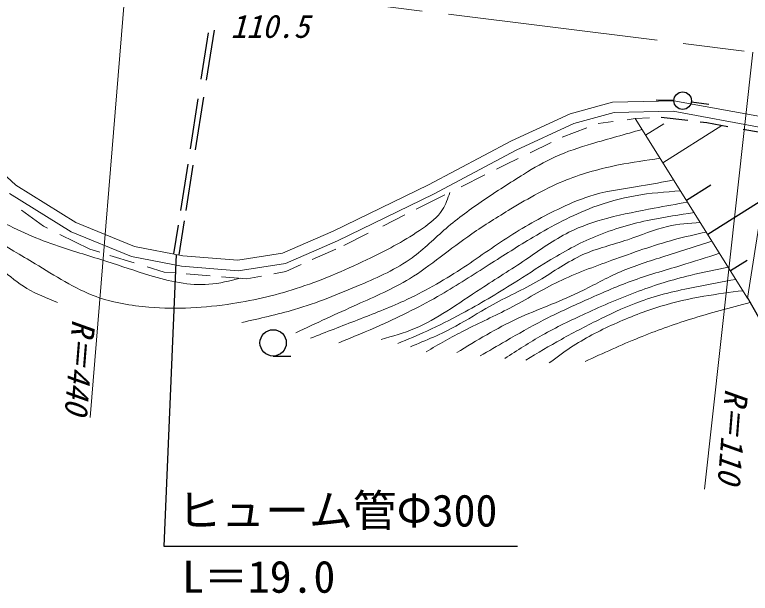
# Model space of a CAD drawing. Units: millimetres, scale not verified. Extents: x 40000 to 680000, y 20000 to 380000.
# Drawn here: x 309116 to 351067, y 271938 to 304914 of the extents above; entities that cross this region are included whole.
import ezdxf
from ezdxf.enums import TextEntityAlignment as Align

# ---------------------------------------------------------------- set-up
doc = ezdxf.new("R2010")
doc.units = ezdxf.units.MM
doc.header["$LTSCALE"] = 1000
doc.linetypes.add('CHAIN', pattern=[18.5, 12, -1.5, 3.5, -1.5])
for name, color, linetype, lineweight in [('M-BGD', 7, 'Continuous', 13), ('M-BMK', 2, 'CHAIN', 13), ('M-STR-HTXT', 7, 'Continuous', 13), ('M-STR-STR3', 7, 'Continuous', 25), ('M-TTL-TXT', 7, 'Continuous', 13)]:
    doc.layers.add(name, color=color, linetype=linetype, lineweight=lineweight)
doc.styles.add('ＭＳ ゴシック', font='')
doc.styles.get('ＭＳ ゴシック').set_extended_font_data('MS Gothic')

msp = doc.modelspace()

# ---------------------------------------------------------------- linework, layer by layer
at = {"layer": 'M-BGD', "lineweight": 25}
for p, q in [((320153, 303878), (319738, 301232)), ((320482, 304041), (320035, 301189)), ((319563, 300119), (319118, 297278)), ((319882, 300214), (319412, 297217)), ((346706, 300019), (345706, 300049)), ((347706, 299949), (348696, 299819)), ((347497, 298876), (345978, 299061)), ((348587, 298744), (348199, 298791)), ((349791, 298530), (348587, 298744)), ((352359, 298074), (350653, 298377)), ((318989, 296401), (318564, 293750)), ((319273, 296333), (318868, 293752)), ((348823, 295194), (347429, 294320)), ((351782, 294358), (348645, 292382)), ((318433, 292912), (318177, 291281)), ((318776, 293166), (318472, 291225)), ((350893, 290901), (349947, 290307)), ((350885, 288812), (351931, 286979)), ((323855, 285461), (324855, 285461))]:
    msp.add_line(p, q, dxfattribs=at)
at = {"layer": 'M-BGD'}
for p, q in [((343217, 299931), (346710, 300012)), ((346710, 300012), (351861, 299068)), ((340794, 299273), (343217, 299931)), ((337453, 297722), (340794, 299273)), ((341000, 298708), (343304, 299332)), ((343304, 299332), (346663, 299411)), ((346663, 299411), (351779, 298473)), ((337720, 297185), (341000, 298708)), ((342382, 298709), (343251, 298824)), ((344052, 298931), (344497, 298991)), ((345318, 299030), (344497, 298991)), ((344497, 298991), (350914, 288766)), ((346139, 298696), (345094, 298040)), ((340337, 297933), (341737, 298464)), ((349438, 298593), (346072, 296481)), ((305832, 298249), (309184, 295205)), ((350914, 288766), (352359, 298074)), ((332723, 295220), (337453, 297722)), ((338504, 297047), (339705, 297627)), ((332994, 294685), (337720, 297185)), ((337129, 296382), (337837, 296724)), ((336592, 296113), (337129, 296382)), ((334575, 295105), (335929, 295782)), ((309184, 295205), (312609, 293073)), ((327276, 292575), (332723, 295220)), ((308821, 294724), (312335, 292537)), ((327527, 292030), (332994, 294685)), ((332009, 293822), (333647, 294641)), ((309499, 293775), (310757, 292856)), ((330106, 292870), (331365, 293500)), ((310757, 292856), (310989, 292742)), ((312609, 293073), (315944, 291709)), ((312335, 292537), (315772, 291131)), ((324389, 291321), (327276, 292575)), ((327892, 291763), (329282, 292458)), ((311692, 292395), (313402, 291552)), ((324559, 290741), (327527, 292030)), ((315944, 291709), (318705, 291180)), ((313402, 291552), (313979, 291374)), ((314545, 291199), (315932, 290771)), ((318705, 291180), (321842, 290915)), ((321842, 290915), (324389, 291321)), ((326083, 290955), (327427, 291555)), ((315772, 291131), (318623, 290585)), ((321864, 290311), (324559, 290741)), ((316670, 290544), (317632, 290247)), ((318623, 290585), (321864, 290311)), ((324578, 290282), (325451, 290673)), ((317632, 290247), (318276, 290194)), ((318897, 290143), (320267, 290031)), ((320904, 289979), (322357, 289859)), ((322357, 289859), (323191, 290018)), ((323893, 290152), (324578, 290282))]:
    msp.add_line(p, q, dxfattribs=at)
at = {"layer": 'M-BGD', "lineweight": 25}
for centre, radius in [((347210, 300012), 500), ((323855, 286211), 750)]:
    msp.add_circle(centre, radius, dxfattribs=at)
at = {"layer": 'M-BGD'}
for points, knots in [([(295896, 303621), (296477, 303318), (297058, 303014), (297580, 302629), (298130, 302223), (298616, 301727), (299075, 301214), (299535, 300701), (299968, 300172), (300404, 299642), (301034, 298877), (301673, 298110), (302394, 297435), (303037, 296832), (303747, 296302), (304456, 295771), (305676, 294857), (306894, 293939), (308219, 293202), (309298, 292601), (310447, 292120), (311620, 291718), (312531, 291406), (313457, 291142), (314370, 290850), (315188, 290588), (315995, 290303), (316830, 290054), (317928, 289726), (319073, 289459), (320195, 289548), (320791, 289595), (321382, 289743), (321972, 289891)], [0, 0, 0, 0, 1, 1, 1, 2, 2, 2, 3, 3, 3, 4, 4, 4, 5, 5, 5, 6, 6, 6, 7, 7, 7, 8, 8, 8, 9, 9, 9, 10, 10, 10, 11, 11, 11, 11]), ([(294930, 302860), (295693, 302486), (296455, 302113), (297151, 301640), (297959, 301091), (298678, 300407), (299361, 299698), (299977, 299059), (300563, 298400), (301169, 297756), (301807, 297077), (302468, 296415), (303178, 295814), (303931, 295178), (304741, 294611), (305522, 294006), (306303, 293400), (307056, 292756), (307866, 292198), (308639, 291665), (309464, 291211), (310277, 290724), (311415, 290043), (312528, 289299), (313759, 288849), (314716, 288500), (315744, 288329), (316773, 288247), (318365, 288119), (319959, 288205), (321528, 288447), (322845, 288651), (324145, 288965), (325412, 289385), (326791, 289843), (328130, 290426), (329430, 291059), (330442, 291552), (331430, 292074), (332376, 292733), (332813, 293038), (333241, 293371), (333515, 293805), (333701, 294100), (333816, 294441), (333930, 294782)], [0, 0, 0, 0, 1, 1, 1, 2, 2, 2, 3, 3, 3, 4, 4, 4, 5, 5, 5, 6, 6, 6, 7, 7, 7, 8, 8, 8, 9, 9, 9, 10, 10, 10, 11, 11, 11, 12, 12, 12, 13, 13, 13, 14, 14, 14, 15, 15, 15, 15]), ([(294248, 302322), (295101, 301853), (295953, 301385), (296749, 300837), (297493, 300324), (298188, 299740), (298892, 299162), (299580, 298599), (300278, 298040), (300834, 297354), (301205, 296897), (301514, 296383), (301906, 295948), (302410, 295388), (303053, 294957), (303580, 294408), (304097, 293869), (304502, 293216), (305053, 292733), (305605, 292251), (306302, 291938), (306928, 291528), (307948, 290860), (308779, 289934), (309808, 289318), (310352, 288992), (310950, 288753), (311549, 288514)], [0, 0, 0, 0, 1, 1, 1, 2, 2, 2, 3, 3, 3, 4, 4, 4, 5, 5, 5, 6, 6, 6, 7, 7, 7, 8, 8, 8, 9, 9, 9, 9]), ([(322063, 287376), (323076, 287597), (324088, 287819), (325077, 288113), (326353, 288492), (327590, 288993), (328827, 289519), (329855, 289956), (330883, 290411), (331774, 291059), (332461, 291559), (333066, 292175), (333716, 292733), (334394, 293317), (335121, 293838), (335859, 294341), (336606, 294849), (337365, 295338), (338136, 295814), (338723, 296177), (339317, 296534), (339944, 296818), (340611, 297122), (341315, 297344), (342020, 297555), (342974, 297840), (343931, 298104), (344888, 298368)], [0, 0, 0, 0, 1, 1, 1, 2, 2, 2, 3, 3, 3, 4, 4, 4, 5, 5, 5, 6, 6, 6, 7, 7, 7, 8, 8, 8, 9, 9, 9, 9]), ([(345914, 296733), (345127, 296619), (344340, 296504), (343559, 296350), (342543, 296149), (341536, 295882), (340577, 295498), (339472, 295055), (338431, 294457), (337407, 293841), (336651, 293387), (335904, 292923), (335182, 292422), (334572, 291997), (333979, 291546), (333384, 291097), (332814, 290666), (332240, 290238), (331633, 289866), (330690, 289290), (329666, 288851), (328652, 288399), (327475, 287875), (326312, 287332), (325150, 286790)], [0, 0, 0, 0, 1, 1, 1, 2, 2, 2, 3, 3, 3, 4, 4, 4, 5, 5, 5, 6, 6, 6, 7, 7, 7, 8, 8, 8, 8]), ([(346689, 295499), (346079, 295377), (345468, 295256), (344853, 295154), (343951, 295006), (343037, 294901), (342162, 294650), (341516, 294464), (340891, 294198), (340279, 293910), (339268, 293433), (338291, 292895), (337353, 292296), (336408, 291692), (335503, 291026), (334562, 290412), (333518, 289732), (332430, 289116), (331299, 288596), (330441, 288201), (329558, 287861), (328676, 287520), (327779, 287173), (326882, 286825), (325986, 286477)], [0, 0, 0, 0, 1, 1, 1, 2, 2, 2, 3, 3, 3, 4, 4, 4, 5, 5, 5, 6, 6, 6, 7, 7, 7, 8, 8, 8, 8]), ([(347079, 294877), (346217, 294812), (345355, 294748), (344505, 294599), (343684, 294454), (342873, 294230), (342092, 293936), (340902, 293489), (339778, 292881), (338684, 292232), (337836, 291729), (337006, 291202), (336176, 290671), (335269, 290090), (334364, 289506), (333431, 288967), (332313, 288321), (331157, 287741), (329977, 287216), (329195, 286868), (328403, 286545), (327610, 286222)], [0, 0, 0, 0, 1, 1, 1, 2, 2, 2, 3, 3, 3, 4, 4, 4, 5, 5, 5, 6, 6, 6, 7, 7, 7, 7]), ([(347485, 294231), (346854, 294118), (346223, 294005), (345594, 293889), (344706, 293725), (343819, 293554), (342944, 293321), (342179, 293118), (341423, 292867), (340719, 292516), (339852, 292084), (339065, 291501), (338258, 290955), (337415, 290384), (336550, 289854), (335703, 289298), (335056, 288874), (334420, 288434), (333763, 288021), (333170, 287647), (332560, 287295), (331917, 287027), (331306, 286772), (330665, 286592), (330024, 286412)], [0, 0, 0, 0, 1, 1, 1, 2, 2, 2, 3, 3, 3, 4, 4, 4, 5, 5, 5, 6, 6, 6, 7, 7, 7, 8, 8, 8, 8]), ([(347861, 293632), (347040, 293512), (346219, 293392), (345404, 293226), (344322, 293006), (343251, 292705), (342234, 292280), (341296, 291888), (340403, 291392), (339536, 290860), (338882, 290459), (338243, 290038), (337596, 289630), (336622, 289014), (335629, 288426), (334614, 287879), (333962, 287527), (333301, 287192), (332627, 286885), (332080, 286636), (331525, 286405), (330970, 286175)], [0, 0, 0, 0, 1, 1, 1, 2, 2, 2, 3, 3, 3, 4, 4, 4, 5, 5, 5, 6, 6, 6, 7, 7, 7, 7]), ([(348210, 293075), (347583, 293030), (346956, 292985), (346351, 292848), (345577, 292672), (344840, 292346), (344079, 292090), (343223, 291802), (342337, 291603), (341524, 291239), (340647, 290846), (339854, 290262), (339016, 289772), (338105, 289239), (337140, 288818), (336223, 288304), (335570, 287939), (334941, 287526), (334283, 287169), (333447, 286714), (332563, 286350), (331680, 285986)], [0, 0, 0, 0, 1, 1, 1, 2, 2, 2, 3, 3, 3, 4, 4, 4, 5, 5, 5, 6, 6, 6, 7, 7, 7, 7]), ([(348553, 292528), (347945, 292392), (347337, 292255), (346736, 292094), (345529, 291769), (344351, 291342), (343171, 290917), (342147, 290547), (341120, 290179), (340144, 289706), (339194, 289245), (338290, 288685), (337353, 288193), (336500, 287745), (335620, 287353), (334763, 286915), (334022, 286535), (333300, 286119), (332577, 285704)], [0, 0, 0, 0, 1, 1, 1, 2, 2, 2, 3, 3, 3, 4, 4, 4, 5, 5, 5, 6, 6, 6, 6]), ([(348882, 292004), (347929, 291702), (346975, 291400), (346020, 291097), (345171, 290828), (344321, 290558), (343511, 290197), (342739, 289853), (342004, 289426), (341240, 289062), (340110, 288523), (338918, 288120), (337785, 287595), (336589, 287040), (335460, 286347), (334330, 285654)], [0, 0, 0, 0, 1, 1, 1, 2, 2, 2, 3, 3, 3, 4, 4, 4, 5, 5, 5, 5]), ([(349314, 291316), (348580, 291082), (347846, 290847), (347108, 290623), (346158, 290335), (345201, 290064), (344269, 289724), (343386, 289403), (342525, 289020), (341666, 288636), (340853, 288272), (340043, 287906), (339252, 287500), (338530, 287129), (337826, 286724), (337123, 286317), (336633, 286034), (336144, 285749), (335656, 285465)], [0, 0, 0, 0, 1, 1, 1, 2, 2, 2, 3, 3, 3, 4, 4, 4, 5, 5, 5, 6, 6, 6, 6]), ([(349815, 290517), (349084, 290374), (348353, 290231), (347629, 290055), (346634, 289814), (345654, 289511), (344695, 289156), (343667, 288776), (342662, 288336), (341666, 287879), (340832, 287495), (340003, 287099), (339205, 286648), (338478, 286237), (337776, 285780), (337075, 285323)], [0, 0, 0, 0, 1, 1, 1, 2, 2, 2, 3, 3, 3, 4, 4, 4, 5, 5, 5, 5]), ([(350247, 289829), (349469, 289689), (348690, 289549), (347913, 289393), (346872, 289184), (345833, 288946), (344836, 288588), (344059, 288310), (343308, 287959), (342565, 287595), (341797, 287218), (341039, 286826), (340293, 286412), (339608, 286030), (338933, 285629), (338258, 285228)], [0, 0, 0, 0, 1, 1, 1, 2, 2, 2, 3, 3, 3, 4, 4, 4, 5, 5, 5, 5]), ([(350651, 289185), (349905, 289090), (349159, 288994), (348418, 288865), (347589, 288721), (346767, 288536), (345963, 288293), (345056, 288020), (344171, 287675), (343306, 287284), (342444, 286895), (341602, 286461), (340817, 285939), (340403, 285664), (340004, 285364), (339606, 285065)], [0, 0, 0, 0, 1, 1, 1, 2, 2, 2, 3, 3, 3, 4, 4, 4, 5, 5, 5, 5]), ([(351059, 288507), (349920, 288209), (348781, 287911), (347658, 287560), (346667, 287250), (345688, 286899), (344726, 286509), (343690, 286088), (342673, 285621), (341656, 285153)], [0, 0, 0, 0, 1, 1, 1, 2, 2, 2, 3, 3, 3, 3])]:
    msp.add_open_spline(points, degree=3, knots=knots, dxfattribs=at)
at = {"layer": 'M-BMK'}
msp.add_line((315488, 307213), (351225, 302782), dxfattribs=at)
at = {"layer": 'M-STR-HTXT'}
for p, q in [((315488, 307213), (313427, 281958)), ((351204, 302784), (348454, 277879))]:
    msp.add_line(p, q, dxfattribs=at)
at = {"layer": 'M-STR-STR3'}
for p, q in [((318323, 291253), (317620, 274623)), ((317620, 274623), (337783, 274619))]:
    msp.add_line(p, q, dxfattribs=at)

# ---------------------------------------------------------------- texts
at = {"layer": 'M-BGD', "style": 'ＭＳ ゴシック', "oblique": 15}
msp.add_text('110.5', height=1320, dxfattribs=at).set_placement((321428, 303198), align=Align.BOTTOM_LEFT)
at = {"layer": 'M-STR-HTXT', "style": 'ＭＳ ゴシック', "oblique": 15}
msp.add_text('R＝440', height=1320, rotation=265.439, dxfattribs=at).set_placement((312005, 287604), align=Align.BOTTOM_LEFT)
at = {"layer": 'M-STR-STR3', "style": 'ＭＳ ゴシック'}
for s, p in [('ヒューム管Φ300', (318397, 275191)), ('L＝19.0', (318665, 271418))]:
    msp.add_text(s, height=1833, dxfattribs=at).set_placement(p, align=Align.BOTTOM_LEFT)
at = {"layer": 'M-TTL-TXT', "style": 'ＭＳ ゴシック', "oblique": 15}
msp.add_text('R＝110', height=1320, rotation=265.439, dxfattribs=at).set_placement((349241, 283653), align=Align.BOTTOM_LEFT)

doc.saveas('drawing.dxf')
